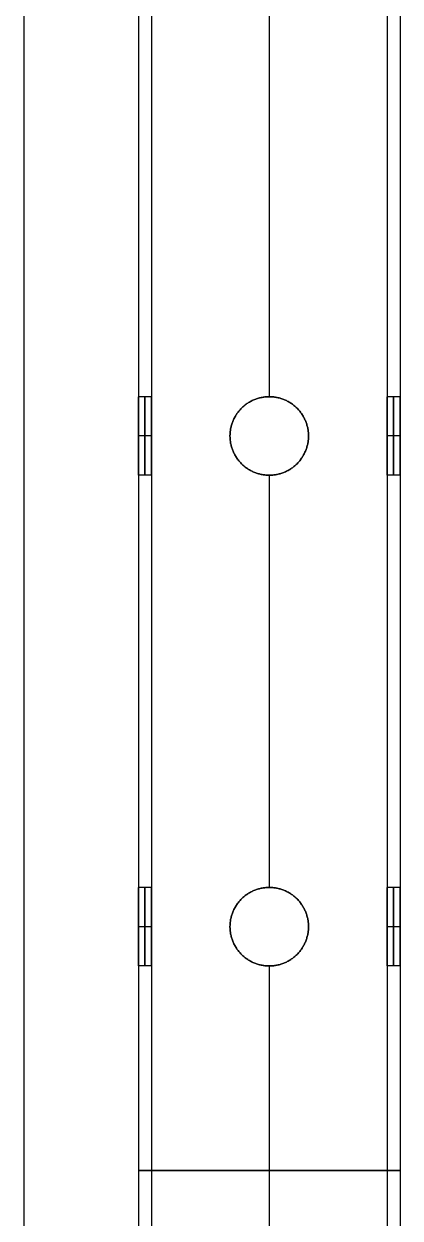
# Model space of a CAD drawing. Header units: millimetres. Extents: x -6529 to 809, y -8611 to 207.
# Drawn here: x -5298.1 to -5240.6, y -4136.9 to -3954.4 of the extents above; entities that cross this region are included whole.
import ezdxf

# ---------------------------------------------------------------- set-up
doc = ezdxf.new("R2010")
doc.units = ezdxf.units.MM
doc.header["$MEASUREMENT"] = 0
doc.layers.add('platen', color=7, linetype='Continuous', true_color=0x007f00)
doc.layers.add('staal', color=5, linetype='Continuous', true_color=0x0000ff)

# ---------------------------------------------------------------- blocks, each defined once
blk = doc.blocks.new('plaat base')
at = {"layer": 'platen'}
for p, q in [((658, -1200), (658, 0)), ((658, -1200, 18), (658, 0, 18))]:
    blk.add_line(p, q, dxfattribs=at)
blk = doc.blocks.new('top plaat')
at = {"layer": 'platen'}
for p, q in [((658, -1276), (658, 40)), ((658, -1276, 18), (658, 40, 18))]:
    blk.add_line(p, q, dxfattribs=at)

msp = doc.modelspace()

# ---------------------------------------------------------------- linework, layer by layer
at = {"layer": 'staal'}
for p, q in [((-5278.61, -4011.39, 1296), (-5280.61, -4011.39, 1296)), ((-5260.61, -4011.39, 1278), (-5260.61, -4011.39, 1276)), ((-5260.61, -4011.39, 1316), (-5260.61, -4011.39, 1314)), ((-5240.61, -4011.39, 1296), (-5242.61, -4011.39, 1296)), ((-5278.61, -4017.39, 1302), (-5280.61, -4017.39, 1302)), ((-5278.61, -4017.39, 1290), (-5280.61, -4017.39, 1290)), ((-5266.61, -4017.39, 1278), (-5266.61, -4017.39, 1276)), ((-5266.61, -4017.39, 1316), (-5266.61, -4017.39, 1314)), ((-5254.61, -4017.39, 1278), (-5254.61, -4017.39, 1276)), ((-5254.61, -4017.39, 1316), (-5254.61, -4017.39, 1314)), ((-5240.61, -4017.39, 1302), (-5242.61, -4017.39, 1302)), ((-5240.61, -4017.39, 1290), (-5242.61, -4017.39, 1290)), ((-5278.61, -4023.39, 1296), (-5280.61, -4023.39, 1296)), ((-5260.61, -4023.39, 1278), (-5260.61, -4023.39, 1276)), ((-5260.61, -4023.39, 1316), (-5260.61, -4023.39, 1314)), ((-5240.61, -4023.39, 1296), (-5242.61, -4023.39, 1296)), ((-5278.61, -4086.39, 1296), (-5280.61, -4086.39, 1296)), ((-5260.61, -4086.39, 1278), (-5260.61, -4086.39, 1276)), ((-5260.61, -4086.39, 1316), (-5260.61, -4086.39, 1314)), ((-5240.61, -4086.39, 1296), (-5242.61, -4086.39, 1296)), ((-5278.61, -4092.39, 1302), (-5280.61, -4092.39, 1302)), ((-5278.61, -4092.39, 1290), (-5280.61, -4092.39, 1290)), ((-5266.61, -4092.39, 1278), (-5266.61, -4092.39, 1276)), ((-5266.61, -4092.39, 1316), (-5266.61, -4092.39, 1314)), ((-5254.61, -4092.39, 1278), (-5254.61, -4092.39, 1276)), ((-5254.61, -4092.39, 1316), (-5254.61, -4092.39, 1314)), ((-5240.61, -4092.39, 1302), (-5242.61, -4092.39, 1302)), ((-5240.61, -4092.39, 1290), (-5242.61, -4092.39, 1290)), ((-5278.61, -4098.39, 1296), (-5280.61, -4098.39, 1296)), ((-5260.61, -4098.39, 1278), (-5260.61, -4098.39, 1276)), ((-5260.61, -4098.39, 1316), (-5260.61, -4098.39, 1314)), ((-5240.61, -4098.39, 1296), (-5242.61, -4098.39, 1296))]:
    msp.add_line(p, q, dxfattribs=at)
for points in [[(-5280.61, -3811.89, 1276), (-5280.61, -4129.64, 1276), (-5280.61, -4447.39, 1276)], [(-5280.61, -3811.89, 1316), (-5280.61, -4129.64, 1316), (-5280.61, -4447.39, 1316)], [(-5278.61, -3811.89, 1278), (-5278.61, -4129.64, 1278), (-5278.61, -4447.39, 1278)], [(-5278.61, -3811.89, 1314), (-5278.61, -4129.64, 1314), (-5278.61, -4447.39, 1314)], [(-5242.61, -3811.89, 1278), (-5242.61, -4129.64, 1278), (-5242.61, -4447.39, 1278)], [(-5242.61, -3811.89, 1314), (-5242.61, -4129.64, 1314), (-5242.61, -4447.39, 1314)], [(-5240.61, -3811.89, 1276), (-5240.61, -4129.64, 1276), (-5240.61, -4447.39, 1276)], [(-5240.61, -3811.89, 1316), (-5240.61, -4129.64, 1316), (-5240.61, -4447.39, 1316)], [(-5280.61, -3948.39, 1296), (-5280.61, -3979.89, 1296), (-5280.61, -4011.39, 1296)], [(-5278.61, -3948.39, 1296), (-5278.61, -3979.89, 1296), (-5278.61, -4011.39, 1296)], [(-5260.61, -3948.39, 1276), (-5260.61, -3979.89, 1276), (-5260.61, -4011.39, 1276)], [(-5260.61, -3948.39, 1316), (-5260.61, -3979.89, 1316), (-5260.61, -4011.39, 1316)], [(-5260.61, -3948.39, 1278), (-5260.61, -3979.89, 1278), (-5260.61, -4011.39, 1278)], [(-5260.61, -3948.39, 1314), (-5260.61, -3979.89, 1314), (-5260.61, -4011.39, 1314)], [(-5242.61, -3948.39, 1296), (-5242.61, -3979.89, 1296), (-5242.61, -4011.39, 1296)], [(-5240.61, -3948.39, 1296), (-5240.61, -3979.89, 1296), (-5240.61, -4011.39, 1296)], [(-5280.61, -4023.39, 1296), (-5280.61, -4054.89, 1296), (-5280.61, -4086.39, 1296)], [(-5278.61, -4023.39, 1296), (-5278.61, -4054.89, 1296), (-5278.61, -4086.39, 1296)], [(-5260.61, -4023.39, 1276), (-5260.61, -4054.89, 1276), (-5260.61, -4086.39, 1276)], [(-5260.61, -4023.39, 1316), (-5260.61, -4054.89, 1316), (-5260.61, -4086.39, 1316)], [(-5260.61, -4023.39, 1278), (-5260.61, -4054.89, 1278), (-5260.61, -4086.39, 1278)], [(-5260.61, -4023.39, 1314), (-5260.61, -4054.89, 1314), (-5260.61, -4086.39, 1314)], [(-5242.61, -4023.39, 1296), (-5242.61, -4054.89, 1296), (-5242.61, -4086.39, 1296)], [(-5240.61, -4023.39, 1296), (-5240.61, -4054.89, 1296), (-5240.61, -4086.39, 1296)], [(-5280.61, -4098.39, 1296), (-5280.61, -4129.89, 1296), (-5280.61, -4161.39, 1296)], [(-5278.61, -4098.39, 1296), (-5278.61, -4129.89, 1296), (-5278.61, -4161.39, 1296)], [(-5260.61, -4098.39, 1276), (-5260.61, -4129.89, 1276), (-5260.61, -4161.39, 1276)], [(-5260.61, -4098.39, 1316), (-5260.61, -4129.89, 1316), (-5260.61, -4161.39, 1316)], [(-5260.61, -4098.39, 1278), (-5260.61, -4129.89, 1278), (-5260.61, -4161.39, 1278)], [(-5260.61, -4098.39, 1314), (-5260.61, -4129.89, 1314), (-5260.61, -4161.39, 1314)], [(-5242.61, -4098.39, 1296), (-5242.61, -4129.89, 1296), (-5242.61, -4161.39, 1296)], [(-5240.61, -4098.39, 1296), (-5240.61, -4129.89, 1296), (-5240.61, -4161.39, 1296)], [(-5240.61, -4129.64, 1276), (-5260.61, -4129.64, 1276), (-5280.61, -4129.64, 1276)], [(-5280.61, -4129.64, 1276), (-5280.61, -4129.64, 1296), (-5280.61, -4129.64, 1316)], [(-5280.61, -4129.64, 1316), (-5260.61, -4129.64, 1316), (-5240.61, -4129.64, 1316)], [(-5278.61, -4129.64, 1314), (-5278.61, -4129.64, 1296), (-5278.61, -4129.64, 1278)], [(-5278.61, -4129.64, 1278), (-5260.61, -4129.64, 1278), (-5242.61, -4129.64, 1278)], [(-5242.61, -4129.64, 1314), (-5260.61, -4129.64, 1314), (-5278.61, -4129.64, 1314)], [(-5242.61, -4129.64, 1278), (-5242.61, -4129.64, 1296), (-5242.61, -4129.64, 1314)], [(-5240.61, -4129.64, 1316), (-5240.61, -4129.64, 1296), (-5240.61, -4129.64, 1276)]]:
    msp.add_open_spline(points, degree=2, dxfattribs=at)
for points, weights, knots in [([(-5280.61, -4017.39, 1302), (-5280.61, -4011.39, 1302), (-5280.61, -4011.39, 1296), (-5280.61, -4011.39, 1290), (-5280.61, -4017.39, 1290), (-5280.61, -4023.39, 1290), (-5280.61, -4023.39, 1296), (-5280.61, -4023.39, 1302), (-5280.61, -4017.39, 1302)], [1, 0.707106781187, 1, 0.707106781187, 1, 0.707106781187, 1, 0.707106781187, 1], [-31.415927, -31.415927, -31.415927, -23.561945, -23.561945, -15.707963, -15.707963, -7.853982, -7.853982, 0, 0, 0]), ([(-5279.61, -4017.39, 1302), (-5279.61, -4023.39, 1302), (-5279.61, -4023.39, 1296), (-5279.61, -4023.39, 1290), (-5279.61, -4017.39, 1290), (-5279.61, -4011.39, 1290), (-5279.61, -4011.39, 1296), (-5279.61, -4011.39, 1302), (-5279.61, -4017.39, 1302)], [1, 0.707106781187, 1, 0.707106781187, 1, 0.707106781187, 1, 0.707106781187, 1], [0, 0, 0, 7.853982, 7.853982, 15.707963, 15.707963, 23.561945, 23.561945, 31.415927, 31.415927, 31.415927]), ([(-5278.61, -4017.39, 1302), (-5278.61, -4023.39, 1302), (-5278.61, -4023.39, 1296), (-5278.61, -4023.39, 1290), (-5278.61, -4017.39, 1290), (-5278.61, -4011.39, 1290), (-5278.61, -4011.39, 1296), (-5278.61, -4011.39, 1302), (-5278.61, -4017.39, 1302)], [0.999999860338, 0.707106851018, 1, 0.707106781187, 1, 0.707106781187, 1, 0.707106851018, 0.999999860338], [0, 0, 0, 7.853981, 7.853981, 15.707963, 15.707963, 23.561946, 23.561946, 31.415927, 31.415927, 31.415927]), ([(-5266.61, -4017.39, 1276), (-5266.61, -4011.39, 1276), (-5260.61, -4011.39, 1276), (-5254.61, -4011.39, 1276), (-5254.61, -4017.39, 1276), (-5254.61, -4023.39, 1276), (-5260.61, -4023.39, 1276), (-5266.61, -4023.39, 1276), (-5266.61, -4017.39, 1276)], [1, 0.707106781187, 1, 0.707106781187, 1, 0.707106781187, 1, 0.707106781187, 1], [-31.415927, -31.415927, -31.415927, -23.561945, -23.561945, -15.707963, -15.707963, -7.853982, -7.853982, 0, 0, 0]), ([(-5266.61, -4017.39, 1316), (-5266.61, -4023.39, 1316), (-5260.61, -4023.39, 1316), (-5254.61, -4023.39, 1316), (-5254.61, -4017.39, 1316), (-5254.61, -4011.39, 1316), (-5260.61, -4011.39, 1316), (-5266.61, -4011.39, 1316), (-5266.61, -4017.39, 1316)], [1, 0.707106781187, 1, 0.707106781187, 1, 0.707106781187, 1, 0.707106781187, 1], [0, 0, 0, 7.853982, 7.853982, 15.707963, 15.707963, 23.561945, 23.561945, 31.415927, 31.415927, 31.415927]), ([(-5266.61, -4017.39, 1278), (-5266.61, -4023.39, 1278), (-5260.61, -4023.39, 1278), (-5254.61, -4023.39, 1278), (-5254.61, -4017.39, 1278), (-5254.61, -4011.39, 1278), (-5260.61, -4011.39, 1278), (-5266.61, -4011.39, 1278), (-5266.61, -4017.39, 1278)], [1, 0.707106781187, 1, 0.707106781187, 1, 0.707106781187, 1, 0.707106781187, 1], [0, 0, 0, 7.853982, 7.853982, 15.707963, 15.707963, 23.561945, 23.561945, 31.415927, 31.415927, 31.415927]), ([(-5266.61, -4017.39, 1314), (-5266.61, -4011.39, 1314), (-5260.61, -4011.39, 1314), (-5254.61, -4011.39, 1314), (-5254.61, -4017.39, 1314), (-5254.61, -4023.39, 1314), (-5260.61, -4023.39, 1314), (-5266.61, -4023.39, 1314), (-5266.61, -4017.39, 1314)], [1, 0.707106781187, 1, 0.707106781187, 1, 0.707106781187, 1, 0.707106781187, 1], [-31.415927, -31.415927, -31.415927, -23.561945, -23.561945, -15.707963, -15.707963, -7.853982, -7.853982, 0, 0, 0]), ([(-5266.61, -4017.39, 1277), (-5266.61, -4023.39, 1277), (-5260.61, -4023.39, 1277), (-5254.61, -4023.39, 1277), (-5254.61, -4017.39, 1277), (-5254.61, -4011.39, 1277), (-5260.61, -4011.39, 1277), (-5266.61, -4011.39, 1277), (-5266.61, -4017.39, 1277)], [1, 0.707106781187, 1, 0.707106781187, 1, 0.707106781187, 1, 0.707106781187, 1], [0, 0, 0, 7.853982, 7.853982, 15.707963, 15.707963, 23.561945, 23.561945, 31.415927, 31.415927, 31.415927]), ([(-5266.61, -4017.39, 1315), (-5266.61, -4023.39, 1315), (-5260.61, -4023.39, 1315), (-5254.61, -4023.39, 1315), (-5254.61, -4017.39, 1315), (-5254.61, -4011.39, 1315), (-5260.61, -4011.39, 1315), (-5266.61, -4011.39, 1315), (-5266.61, -4017.39, 1315)], [1, 0.707106781187, 1, 0.707106781187, 1, 0.707106781187, 1, 0.707106781187, 1], [0, 0, 0, 7.853982, 7.853982, 15.707963, 15.707963, 23.561945, 23.561945, 31.415927, 31.415927, 31.415927]), ([(-5242.61, -4017.39, 1302), (-5242.61, -4011.39, 1302), (-5242.61, -4011.39, 1296), (-5242.61, -4011.39, 1290), (-5242.61, -4017.39, 1290), (-5242.61, -4023.39, 1290), (-5242.61, -4023.39, 1296), (-5242.61, -4023.39, 1302), (-5242.61, -4017.39, 1302)], [1, 0.707106781187, 1, 0.707106781187, 1, 0.707106781187, 1, 0.707106781187, 1], [-31.415927, -31.415927, -31.415927, -23.561945, -23.561945, -15.707963, -15.707963, -7.853982, -7.853982, 0, 0, 0]), ([(-5241.61, -4017.39, 1302), (-5241.61, -4023.39, 1302), (-5241.61, -4023.39, 1296), (-5241.61, -4023.39, 1290), (-5241.61, -4017.39, 1290), (-5241.61, -4011.39, 1290), (-5241.61, -4011.39, 1296), (-5241.61, -4011.39, 1302), (-5241.61, -4017.39, 1302)], [1, 0.707106781187, 1, 0.707106781187, 1, 0.707106781187, 1, 0.707106781187, 1], [0, 0, 0, 7.853982, 7.853982, 15.707963, 15.707963, 23.561945, 23.561945, 31.415927, 31.415927, 31.415927]), ([(-5240.61, -4017.39, 1302), (-5240.61, -4023.39, 1302), (-5240.61, -4023.39, 1296), (-5240.61, -4023.39, 1290), (-5240.61, -4017.39, 1290), (-5240.61, -4011.39, 1290), (-5240.61, -4011.39, 1296), (-5240.61, -4011.39, 1302), (-5240.61, -4017.39, 1302)], [1, 0.707106781187, 1, 0.707106781187, 1, 0.707106781187, 1, 0.707106781187, 1], [0, 0, 0, 7.853982, 7.853982, 15.707963, 15.707963, 23.561945, 23.561945, 31.415927, 31.415927, 31.415927]), ([(-5280.61, -4092.39, 1302), (-5280.61, -4086.39, 1302), (-5280.61, -4086.39, 1296), (-5280.61, -4086.39, 1290), (-5280.61, -4092.39, 1290), (-5280.61, -4098.39, 1290), (-5280.61, -4098.39, 1296), (-5280.61, -4098.39, 1302), (-5280.61, -4092.39, 1302)], [1, 0.707106781187, 1, 0.707106781187, 1, 0.707106781187, 1, 0.707106781187, 1], [-31.415927, -31.415927, -31.415927, -23.561945, -23.561945, -15.707963, -15.707963, -7.853982, -7.853982, 0, 0, 0]), ([(-5279.61, -4092.39, 1302), (-5279.61, -4098.39, 1302), (-5279.61, -4098.39, 1296), (-5279.61, -4098.39, 1290), (-5279.61, -4092.39, 1290), (-5279.61, -4086.39, 1290), (-5279.61, -4086.39, 1296), (-5279.61, -4086.39, 1302), (-5279.61, -4092.39, 1302)], [1, 0.707106781187, 1, 0.707106781187, 1, 0.707106781187, 1, 0.707106781187, 1], [0, 0, 0, 7.853982, 7.853982, 15.707963, 15.707963, 23.561945, 23.561945, 31.415927, 31.415927, 31.415927]), ([(-5278.61, -4092.39, 1302), (-5278.61, -4098.39, 1302), (-5278.61, -4098.39, 1296), (-5278.61, -4098.39, 1290), (-5278.61, -4092.39, 1290), (-5278.61, -4086.39, 1290), (-5278.61, -4086.39, 1296), (-5278.61, -4086.39, 1302), (-5278.61, -4092.39, 1302)], [1, 0.707106781187, 1, 0.707106781187, 1, 0.707106781187, 1, 0.707106781187, 1], [0, 0, 0, 7.853982, 7.853982, 15.707963, 15.707963, 23.561945, 23.561945, 31.415927, 31.415927, 31.415927]), ([(-5266.61, -4092.39, 1276), (-5266.61, -4086.39, 1276), (-5260.61, -4086.39, 1276), (-5254.61, -4086.39, 1276), (-5254.61, -4092.39, 1276), (-5254.61, -4098.39, 1276), (-5260.61, -4098.39, 1276), (-5266.61, -4098.39, 1276), (-5266.61, -4092.39, 1276)], [1, 0.707106781187, 1, 0.707106781187, 1, 0.707106781187, 1, 0.707106781187, 1], [-31.415927, -31.415927, -31.415927, -23.561945, -23.561945, -15.707963, -15.707963, -7.853982, -7.853982, 0, 0, 0]), ([(-5266.61, -4092.39, 1316), (-5266.61, -4098.39, 1316), (-5260.61, -4098.39, 1316), (-5254.61, -4098.39, 1316), (-5254.61, -4092.39, 1316), (-5254.61, -4086.39, 1316), (-5260.61, -4086.39, 1316), (-5266.61, -4086.39, 1316), (-5266.61, -4092.39, 1316)], [1, 0.707106781187, 1, 0.707106781187, 1, 0.707106781187, 1, 0.707106781187, 1], [0, 0, 0, 7.853982, 7.853982, 15.707963, 15.707963, 23.561945, 23.561945, 31.415927, 31.415927, 31.415927]), ([(-5266.61, -4092.39, 1278), (-5266.61, -4098.39, 1278), (-5260.61, -4098.39, 1278), (-5254.61, -4098.39, 1278), (-5254.61, -4092.39, 1278), (-5254.61, -4086.39, 1278), (-5260.61, -4086.39, 1278), (-5266.61, -4086.39, 1278), (-5266.61, -4092.39, 1278)], [1, 0.707106781187, 1, 0.707106781187, 1, 0.707106781187, 1, 0.707106781187, 1], [0, 0, 0, 7.853982, 7.853982, 15.707963, 15.707963, 23.561945, 23.561945, 31.415927, 31.415927, 31.415927]), ([(-5266.61, -4092.39, 1314), (-5266.61, -4086.39, 1314), (-5260.61, -4086.39, 1314), (-5254.61, -4086.39, 1314), (-5254.61, -4092.39, 1314), (-5254.61, -4098.39, 1314), (-5260.61, -4098.39, 1314), (-5266.61, -4098.39, 1314), (-5266.61, -4092.39, 1314)], [1, 0.707106781187, 1, 0.707106781187, 1, 0.707106781187, 1, 0.707106781187, 1], [-31.415927, -31.415927, -31.415927, -23.561945, -23.561945, -15.707963, -15.707963, -7.853982, -7.853982, 0, 0, 0]), ([(-5266.61, -4092.39, 1277), (-5266.61, -4098.39, 1277), (-5260.61, -4098.39, 1277), (-5254.61, -4098.39, 1277), (-5254.61, -4092.39, 1277), (-5254.61, -4086.39, 1277), (-5260.61, -4086.39, 1277), (-5266.61, -4086.39, 1277), (-5266.61, -4092.39, 1277)], [1, 0.707106781187, 1, 0.707106781187, 1, 0.707106781187, 1, 0.707106781187, 1], [0, 0, 0, 7.853982, 7.853982, 15.707963, 15.707963, 23.561945, 23.561945, 31.415927, 31.415927, 31.415927]), ([(-5266.61, -4092.39, 1315), (-5266.61, -4098.39, 1315), (-5260.61, -4098.39, 1315), (-5254.61, -4098.39, 1315), (-5254.61, -4092.39, 1315), (-5254.61, -4086.39, 1315), (-5260.61, -4086.39, 1315), (-5266.61, -4086.39, 1315), (-5266.61, -4092.39, 1315)], [1, 0.707106781187, 1, 0.707106781187, 1, 0.707106781187, 1, 0.707106781187, 1], [0, 0, 0, 7.853982, 7.853982, 15.707963, 15.707963, 23.561945, 23.561945, 31.415927, 31.415927, 31.415927]), ([(-5242.61, -4092.39, 1302), (-5242.61, -4086.39, 1302), (-5242.61, -4086.39, 1296), (-5242.61, -4086.39, 1290), (-5242.61, -4092.39, 1290), (-5242.61, -4098.39, 1290), (-5242.61, -4098.39, 1296), (-5242.61, -4098.39, 1302), (-5242.61, -4092.39, 1302)], [1, 0.707106781187, 1, 0.707106781187, 1, 0.707106781187, 1, 0.707106851018, 0.999999860338], [-31.415927, -31.415927, -31.415927, -23.561944, -23.561944, -15.707962, -15.707962, -7.85398, -7.85398, 0, 0, 0]), ([(-5241.61, -4092.39, 1302), (-5241.61, -4098.39, 1302), (-5241.61, -4098.39, 1296), (-5241.61, -4098.39, 1290), (-5241.61, -4092.39, 1290), (-5241.61, -4086.39, 1290), (-5241.61, -4086.39, 1296), (-5241.61, -4086.39, 1302), (-5241.61, -4092.39, 1302)], [1, 0.707106781187, 1, 0.707106781187, 1, 0.707106781187, 1, 0.707106781187, 1], [0, 0, 0, 7.853982, 7.853982, 15.707963, 15.707963, 23.561945, 23.561945, 31.415927, 31.415927, 31.415927]), ([(-5240.61, -4092.39, 1302), (-5240.61, -4098.39, 1302), (-5240.61, -4098.39, 1296), (-5240.61, -4098.39, 1290), (-5240.61, -4092.39, 1290), (-5240.61, -4086.39, 1290), (-5240.61, -4086.39, 1296), (-5240.61, -4086.39, 1302), (-5240.61, -4092.39, 1302)], [1, 0.707106781187, 1, 0.707106781187, 1, 0.707106781187, 1, 0.707106781187, 1], [0, 0, 0, 7.853982, 7.853982, 15.707963, 15.707963, 23.561945, 23.561945, 31.415927, 31.415927, 31.415927])]:
    msp.add_rational_spline(points, weights, degree=2, knots=knots, dxfattribs=at)

# ---------------------------------------------------------------- block references
at = {"layer": 'platen', "rotation": 180}
for name, p in [('plaat base', (-4640.11, -5029.89, 40)), ('top plaat', (-4640.11, -5047.89, 1316))]:
    msp.add_blockref(name, p, dxfattribs=at)

doc.saveas('drawing.dxf')
